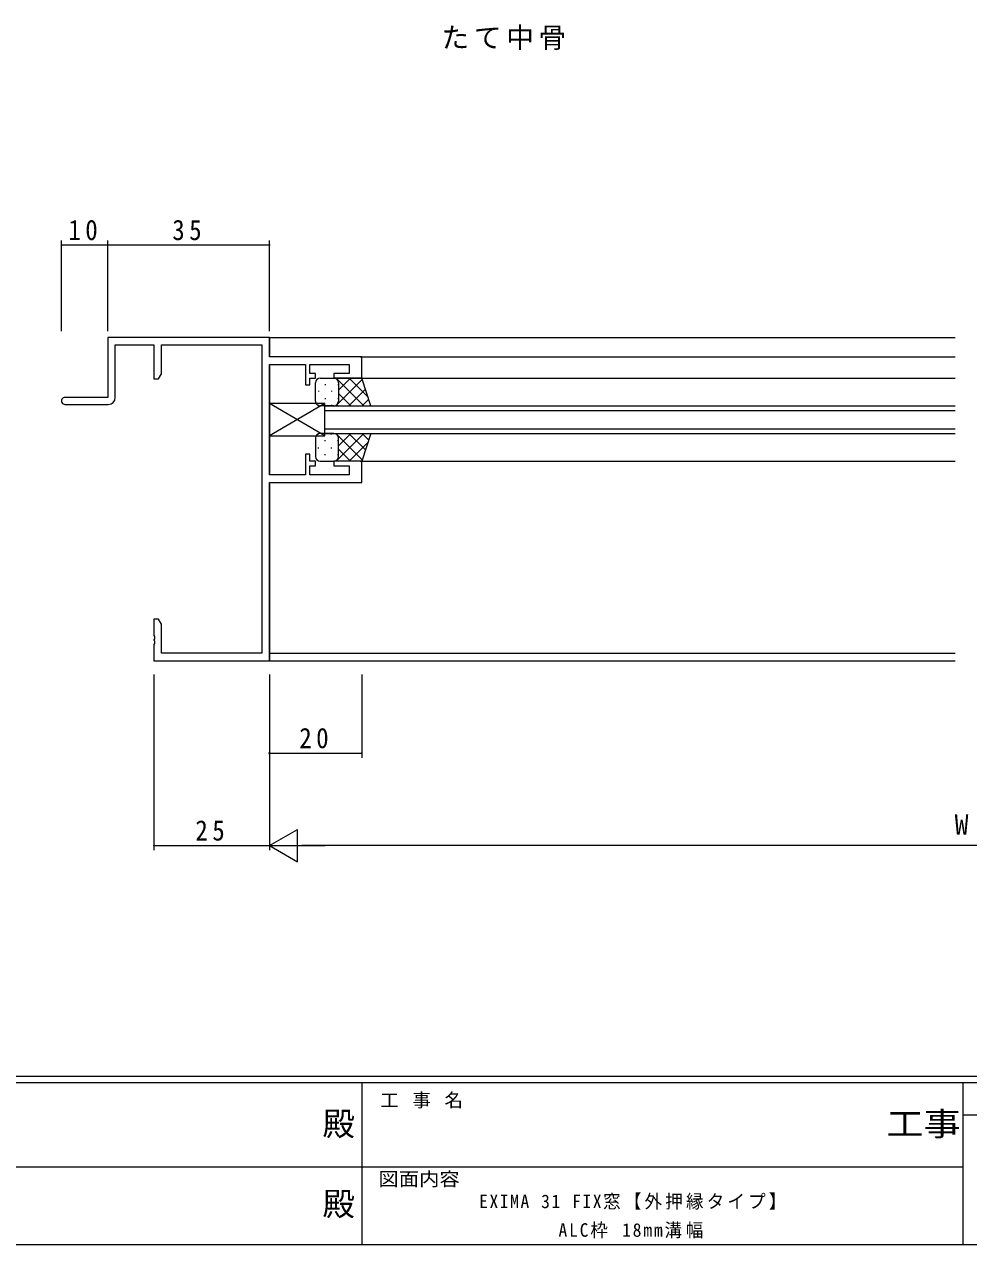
# Model space of a CAD drawing. Units: millimetres on the paper. Extents: x -420 to 373, y -297 to 267.
# Drawn here: x -105.7 to 98.7, y -297 to -32.8 of the extents above; entities that cross this region are included whole.
import ezdxf
from ezdxf.enums import TextEntityAlignment as Align

# ---------------------------------------------------------------- set-up
doc = ezdxf.new("R2010")
doc.units = ezdxf.units.MM
for name, color, linetype, lineweight in [('0-1_YKK_ZWAK', 7, 'Continuous', 9), ('0-3_YKK_11', 7, 'Continuous', 9), ('0-4_YKK_12', 2, 'Continuous', 9), ('0-5_YKK_13', 4, 'Continuous', 9), ('0-6_YKK_D', 6, 'Continuous', 9)]:
    doc.layers.add(name, color=color, linetype=linetype, lineweight=lineweight)
doc.layers.add('0-2_USER1', color=3, linetype='Continuous')
doc.styles.add('ＭＳ ゴシック', font='')
doc.styles.get('ＭＳ ゴシック').set_extended_font_data('MS Gothic')

msp = doc.modelspace()

# ---------------------------------------------------------------- linework, layer by layer
at = {"layer": '0-1_YKK_ZWAK'}
for p, q in [((352.3, -260.6), (-417.7, -260.6)), ((314.5, -262), (-417.7, -262)), ((-32.7, -262), (-32.7, -297)), ((97.5, -262), (97.5, -297)), ((165.684, -268.999), (97.5, -268.999)), ((-160.1, -280.199), (-31.3, -280.199)), ((-31.3, -280.199), (97.5, -280.199)), ((-417.7, -297), (314.5, -297))]:
    msp.add_line(p, q, dxfattribs=at)
at = {"layer": '0-3_YKK_11'}
for p, q in [((-87.7, -100.6), (-87.7, -113.6)), ((-52.7, -100.6), (-87.7, -100.6)), ((-86.07, -102.23), (-77.7, -102.23)), ((-86.07, -113.6), (-86.07, -102.23)), ((-77.7, -102.23), (-77.7, -109.6)), ((-76.07, -102.23), (-54.33, -102.23)), ((-76.07, -108.509), (-76.07, -102.23)), ((-54.33, -102.23), (-54.33, -168.97)), ((-52.7, -104.8), (-52.7, -100.6)), ((-32.7, -104.8), (-52.7, -104.8)), ((-32.7, -109.4), (-32.7, -104.8)), ((-52.7, -106.43), (-44.9, -106.43)), ((-52.7, -130.37), (-52.7, -106.43)), ((-44.9, -106.43), (-44.9, -110.9)), ((-43.9, -106.43), (-35.4, -106.43)), ((-43.9, -108.4), (-43.9, -106.43)), ((-35.4, -106.43), (-35.4, -108.4)), ((-77.7, -109.6), (-76.7, -109.6)), ((-76.7, -109.6), (-76.07, -108.509)), ((-44.9, -110.9), (-43.9, -110.9)), ((-42.7, -108.4), (-43.9, -108.4)), ((-43.9, -109.4), (-42.7, -109.4)), ((-43.9, -110.9), (-43.9, -109.4)), ((-42.7, -109.4), (-42.7, -108.4)), ((-38.7, -108.4), (-38.7, -109.4)), ((-35.4, -108.4), (-38.7, -108.4)), ((-38.7, -109.4), (-32.7, -109.4)), ((-87.7, -113.6), (-96.95, -113.6)), ((-96.95, -115.1), (-87.57, -115.1)), ((-44.9, -125.9), (-44.9, -130.37)), ((-43.9, -125.9), (-44.9, -125.9)), ((-43.9, -127.4), (-43.9, -125.9)), ((-42.7, -127.4), (-43.9, -127.4)), ((-43.9, -128.4), (-42.7, -128.4)), ((-43.9, -130.37), (-43.9, -128.4)), ((-42.7, -128.4), (-42.7, -127.4)), ((-38.7, -127.4), (-38.7, -128.4)), ((-32.7, -127.4), (-38.7, -127.4)), ((-38.7, -128.4), (-35.4, -128.4)), ((-35.4, -128.4), (-35.4, -130.37)), ((-32.7, -132), (-32.7, -127.4)), ((-44.9, -130.37), (-52.7, -130.37)), ((-52.7, -132), (-32.7, -132)), ((-52.7, -170.6), (-52.7, -132)), ((-35.4, -130.37), (-43.9, -130.37)), ((-77.7, -161.6), (-77.7, -165.142)), ((-76.7, -161.6), (-77.7, -161.6)), ((-76.07, -162.691), (-76.7, -161.6)), ((-76.07, -168.97), (-76.07, -162.691)), ((-77.7, -165.142), (-77.58, -165.325)), ((-77.58, -165.875), (-77.7, -166.058)), ((-77.7, -166.058), (-77.7, -166.142)), ((-77.7, -166.142), (-77.58, -166.325)), ((-77.58, -165.325), (-77.58, -165.875)), ((-77.58, -166.325), (-77.58, -166.875)), ((-77.58, -166.875), (-77.7, -167.058)), ((-77.7, -167.058), (-77.7, -170.6)), ((-54.33, -168.97), (-76.07, -168.97)), ((-77.7, -170.6), (-52.7, -170.6))]:
    msp.add_line(p, q, dxfattribs=at)
for centre, radius, start, end in [((-96.95, -114.35), 0.75, 89.99998, 270), ((-87.57, -113.6), 1.5, 270, 359.99998)]:
    msp.add_arc(centre, radius, start, end, dxfattribs=at)
at = {"layer": '0-4_YKK_12'}
for p, q in [((-52.7, -100.6), (95.8, -100.6)), ((-52.7, -100.6), (-52.7, -104.5)), ((-33, -104.8), (95.8, -104.8)), ((-52.7, -106.73), (-52.7, -130.07)), ((-33, -109.4), (95.8, -109.4)), ((-40.7, -115.4), (95.8, -115.4)), ((-40.7, -121.4), (-40.7, -115.4)), ((-40.7, -116.4), (95.8, -116.4)), ((-40.7, -120.4), (95.8, -120.4)), ((-40.7, -121.4), (95.8, -121.4)), ((-33, -127.4), (95.8, -127.4)), ((-52.7, -132.3), (-52.7, -170.6)), ((-52.7, -168.97), (95.8, -168.97)), ((-52.7, -170.6), (95.8, -170.6))]:
    msp.add_line(p, q, dxfattribs=at)
at = {"layer": '0-5_YKK_13'}
for p, q in [((-42.7, -114.4), (-42.7, -110.4)), ((-41.7, -109.4), (-38.7, -109.4)), ((-40.62, -110.72), (-40.62, -110.92)), ((-32.7, -109.4), (-38.7, -109.4)), ((-38.28, -115.4), (-32.595, -109.715)), ((-38.232, -109.4), (-32.232, -115.4)), ((-38.121, -109.585), (-37.937, -109.4)), ((-37.79, -110.72), (-37.79, -110.92)), ((-37.7, -111.992), (-35.108, -109.4)), ((-37.7, -110.4), (-37.7, -114.4)), ((-37.7, -110.4), (-37.7, -114.4)), ((-35.403, -109.4), (-31.348, -113.455)), ((-30.7, -115.4), (-32.7, -109.4)), ((-42.035, -112.135), (-42.035, -112.335)), ((-39.205, -112.135), (-39.205, -112.335)), ((-37.7, -112.76), (-35.06, -115.4)), ((-35.451, -115.4), (-31.888, -111.836)), ((-40.7, -121.9), (-52.7, -114.9)), ((-40.7, -114.9), (-52.7, -121.9)), ((-52.7, -114.9), (-52.7, -121.9)), ((-40.7, -114.9), (-52.7, -114.9)), ((-42.035, -115.165), (-42.035, -115.342)), ((-38.7, -115.4), (-41.7, -115.4)), ((-40.7, -121.9), (-40.7, -114.9)), ((-40.62, -113.75), (-40.62, -113.95)), ((-39.205, -115.165), (-39.205, -115.365)), ((-38.7, -115.4), (-30.7, -115.4)), ((-38.093, -115.195), (-37.889, -115.4)), ((-37.79, -113.75), (-37.79, -113.95)), ((-32.623, -115.4), (-31.181, -113.958)), ((-42.035, -121.635), (-42.035, -121.458)), ((-38.7, -121.4), (-41.7, -121.4)), ((-39.205, -121.635), (-39.205, -121.435)), ((-38.7, -121.4), (-30.7, -121.4)), ((-38.28, -121.4), (-32.595, -127.085)), ((-38.232, -127.4), (-32.232, -121.4)), ((-38.093, -121.605), (-37.889, -121.4)), ((-37.7, -124.04), (-35.06, -121.4)), ((-35.451, -121.4), (-31.888, -124.964)), ((-30.7, -121.4), (-32.7, -127.4)), ((-32.623, -121.4), (-31.181, -122.842)), ((-52.7, -121.9), (-40.7, -121.9)), ((-42.7, -122.4), (-42.7, -126.4)), ((-40.62, -123.05), (-40.62, -122.85)), ((-37.79, -123.05), (-37.79, -122.85)), ((-37.7, -126.4), (-37.7, -122.4)), ((-37.7, -126.4), (-37.7, -122.4)), ((-35.403, -127.4), (-31.348, -123.345)), ((-42.035, -124.665), (-42.035, -124.465)), ((-40.62, -126.08), (-40.62, -125.88)), ((-39.205, -124.665), (-39.205, -124.465)), ((-37.79, -126.08), (-37.79, -125.88)), ((-37.7, -124.808), (-35.108, -127.4)), ((-41.7, -127.4), (-38.7, -127.4)), ((-32.7, -127.4), (-38.7, -127.4)), ((-38.121, -127.215), (-37.937, -127.4))]:
    msp.add_line(p, q, dxfattribs=at)
for centre, start, end in [((-41.7, -110.4), 89.99989, 179.99989), ((-38.7, -110.4), 359.99989, 89.99989), ((-38.7, -110.4), 359.99989, 89.99989), ((-41.7, -114.4), 179.99989, 269.99989), ((-38.7, -114.4), 269.99989, 359.99989), ((-38.7, -114.4), 269.99989, 359.99989), ((-41.7, -122.4), 90.00009, 180.00009), ((-38.7, -122.4), 0.00009, 90.00009), ((-38.7, -122.4), 0.00009, 90.00009), ((-41.7, -126.4), 180.00009, 270.00009), ((-38.7, -126.4), 270.00009, 0.00009), ((-38.7, -126.4), 270.00009, 0.00009)]:
    msp.add_arc(centre, 1, start, end, dxfattribs=at)
at = {"layer": '0-6_YKK_D'}
for p, q in [((-97.7, -99.23), (-97.7, -79.6)), ((-87.7, -80.6), (-97.7, -80.6)), ((-87.7, -99.23), (-87.7, -79.6)), ((-87.7, -99.23), (-87.7, -79.6)), ((-52.7, -80.6), (-87.7, -80.6)), ((-52.7, -99.23), (-52.7, -79.6)), ((-77.7, -173.6), (-77.7, -211.6)), ((-52.7, -173.6), (-52.7, -191.6)), ((-52.7, -173.6), (-52.7, -211.6)), ((-52.7, -173.6), (-52.7, -211.6)), ((-32.7, -173.6), (-32.7, -191.6)), ((-52.7, -190.6), (-32.7, -190.6)), ((-52.7, -210.6), (-46.638, -207.1)), ((-46.638, -214.1), (-46.638, -207.1)), ((-77.7, -210.6), (-52.7, -210.6)), ((-52.7, -210.6), (-40.576, -210.6)), ((-52.7, -210.6), (-46.638, -214.1)), ((240.3, -210.6), (-45.7, -210.6))]:
    msp.add_line(p, q, dxfattribs=at)
for centre, start, end in [((-97.7, -80.6), 0, 180), ((-97.7, -80.6), 180, 0), ((-87.7, -80.6), 0, 180), ((-87.7, -80.6), 0, 180), ((-87.7, -80.6), 180, 0), ((-87.7, -80.6), 180, 0), ((-52.7, -80.6), 0, 180), ((-52.7, -80.6), 180, 0), ((-52.7, -190.6), 0, 180), ((-52.7, -190.6), 180, 0), ((-32.7, -190.6), 0, 180), ((-32.7, -190.6), 180, 0), ((-77.7, -210.6), 0, 180), ((-77.7, -210.6), 180, 0)]:
    msp.add_arc(centre, 0.106, start, end, dxfattribs=at)

# ---------------------------------------------------------------- texts
at = {"layer": '0-1_YKK_ZWAK', "color": 2, "style": 'ＭＳ ゴシック'}
for p in [(-41.182, -274.956), (-41.182, -292.278)]:
    msp.add_text('殿', height=5.132, dxfattribs=at).set_placement(p, align=Align.BOTTOM_LEFT)
at = {"layer": '0-1_YKK_ZWAK', "color": 2, "style": 'ＭＳ ゴシック', "width": 1.15}
msp.add_text('工事', height=5.132, dxfattribs=at).set_placement((80.931, -274.956), align=Align.BOTTOM_LEFT)
at = {"layer": '0-1_YKK_ZWAK', "style": 'ＭＳ ゴシック', "width": 1.1}
msp.add_text('図面内容', height=2.933, dxfattribs=at).set_placement((-29.083, -285.148), align=Align.BOTTOM_LEFT)
at = {"layer": '0-1_YKK_ZWAK', "insert": (-28.688, -267.533), "char_height": 2.933, "attachment_point": 7, "style": 'ＭＳ ゴシック'}
msp.add_mtext('\\T1.16;工\\~事\\~名', dxfattribs=at)
at = {"layer": '0-2_USER1', "insert": (-15.446, -38.357), "char_height": 4.399, "attachment_point": 7, "style": 'ＭＳ ゴシック'}
msp.add_mtext('\\T1.17;たて中骨', dxfattribs=at)
at = {"layer": '0-2_USER1', "color": 7, "char_height": 2.933, "attachment_point": 7, "style": 'ＭＳ ゴシック'}
for s, insert in [('\\T1.18;\\W0.95;EXIMA\\~31\\~FIX窓【外押縁タイプ】', (-7.263, -289.449)), ('\\T1.21;\\W0.95;ALC枠\\~18mm溝幅', (9.917, -295.625))]:
    msp.add_mtext(s, dxfattribs=dict(at, insert=insert))
at = {"layer": '0-6_YKK_D', "color": 3, "style": 'ＭＳ ゴシック'}
msp.add_text('W', height=4.399, dxfattribs=at).set_placement((95.7, -209.6), align=Align.BOTTOM_LEFT)
at = {"layer": '0-6_YKK_D', "color": 3, "char_height": 4.399, "attachment_point": 7, "style": 'ＭＳ ゴシック'}
for s, insert in [('\\T1.36;\\W0.9;10', (-96.22, -79.6)), ('\\T1.36;\\W0.9;35', (-73.72, -79.6)), ('\\T1.36;\\W0.9;20', (-46.22, -189.6)), ('\\T1.36;\\W0.9;25', (-68.72, -209.6))]:
    msp.add_mtext(s, dxfattribs=dict(at, insert=insert))

doc.saveas('drawing.dxf')
